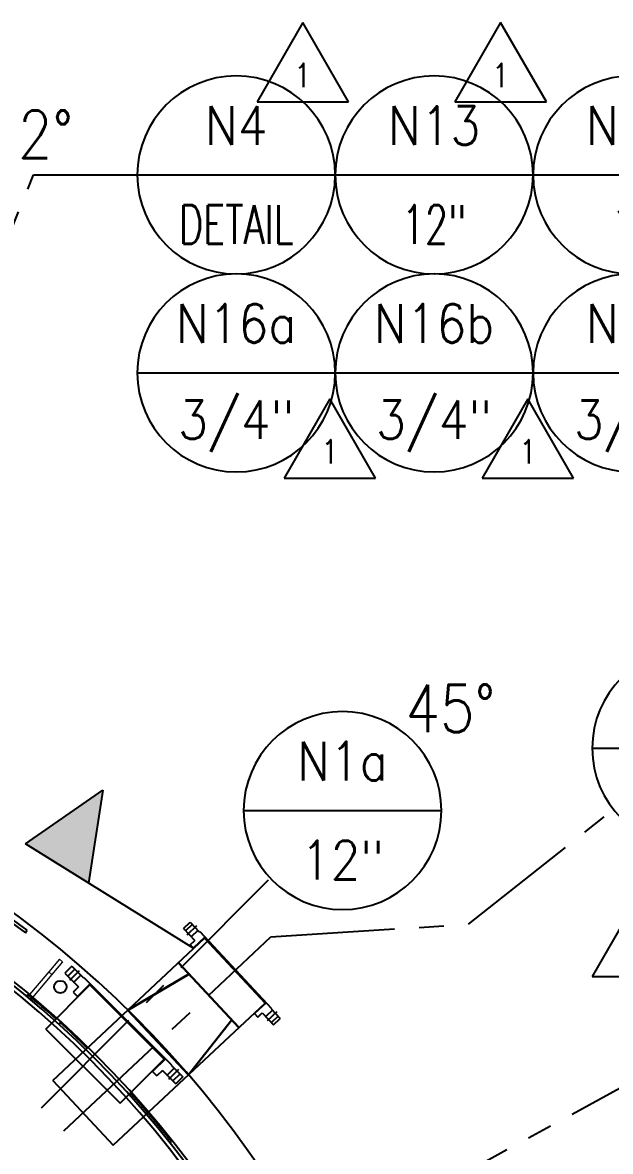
# Model space of a CAD drawing. Extents: x -1889 to 1438, y -977 to 1122.
# Drawn here: x 449 to 520.3, y 742.8 to 879.7 of the extents above; entities that cross this region are included whole.
import ezdxf
from ezdxf.enums import TextEntityAlignment as Align

# ---------------------------------------------------------------- set-up
doc = ezdxf.new("R2010")
doc.units = 0
doc.header["$LTSCALE"] = 12
doc.header["$MEASUREMENT"] = 0
doc.linetypes.add('CENTER', pattern=[2, 1.25, -0.25, 0.25, -0.25])
doc.layers.get('0').update_dxf_attribs({"linetype": 'CONTINUOUS'})
for name, color, linetype in [('10 PIPE', 7, 'CONTINUOUS'), ('10-150-RFSO', 14, 'CONTINUOUS'), ('12 PIPE', 7, 'CONTINUOUS'), ('12-150-RFSO', 14, 'CONTINUOUS'), ('6X20', 3, 'CONTINUOUS'), ('CENTER', 6, 'CENTER'), ('COVER', 3, 'CONTINUOUS'), ('DIM', 1, 'CONTINUOUS'), ('HATCH', 11, 'CONTINUOUS'), ('REPAD', 7, 'CONTINUOUS'), ('ROOF', 140, 'CONTINUOUS'), ('SHELL', 40, 'CONTINUOUS'), ('TEXT', 4, 'CONTINUOUS')]:
    doc.layers.add(name, color=color, linetype=linetype)
doc.layers.add('AM_0', color=7, linetype='CONTINUOUS', lineweight=30)
doc.styles.add('ROMANS', font='ROMANS.shx', dxfattribs={"width": 0.85, "height": 5.76})

# ---------------------------------------------------------------- blocks, each defined once
blk = doc.blocks.new('A$C1b871768')
at = {"layer": '6X20'}
for p, q in [((-5.88, 3), (-6.25, 3)), ((-6.25, 3), (-6.25, -3)), ((-5.88, 0.44), (-5.88, 3)), ((-0.38, 3), (0, 3)), ((-0.38, 0.44), (-0.38, 3)), ((0, 3), (0, -3)), ((-5.5, 0.12), (-0.75, 0.12)), ((-5.88, -0.44), (-5.88, -3)), ((-5.5, -0.12), (-0.75, -0.12)), ((-0.38, -0.44), (-0.38, -3)), ((-5.88, -3), (-6.25, -3)), ((-0.38, -3), (0, -3))]:
    blk.add_line(p, q, dxfattribs=at)
for points in [[(-5.5, 0.12, -0.083285), (-5.65, 0.15, -0.09084), (-5.77, 0.22, -0.104065), (-5.85, 0.32, -0.115836), (-5.88, 0.44, -0.115836)], [(-0.75, 0.12, 0.083285), (-0.6, 0.15, 0.09084), (-0.48, 0.22, 0.104065), (-0.4, 0.32, 0.115836), (-0.38, 0.44, 0.115836)], [(-5.5, -0.12, 0.083285), (-5.65, -0.15, 0.09084), (-5.77, -0.22, 0.104065), (-5.85, -0.32, 0.115836), (-5.88, -0.44, 0.115836)], [(-0.75, -0.12, -0.083285), (-0.6, -0.15, -0.09084), (-0.48, -0.22, -0.104065), (-0.4, -0.32, -0.115836), (-0.38, -0.44, -0.115836)]]:
    blk.add_lwpolyline(points, format="xyb", dxfattribs=at)
at = {"layer": 'CENTER'}
blk.add_line((-7.24, 0), (0.99, 0), dxfattribs=at)
blk = doc.blocks.new('A$C85d14db1')
at = {"layer": 'AM_0', "lineweight": 18}
for p, q in [((80.66, 228.8), (79.38, 227.27)), ((81.05, 228.47), (80.66, 228.8)), ((79.38, 227.27), (76.8, 224.21)), ((79.76, 226.94), (79.38, 227.27)), ((81.05, 228.47), (79.76, 226.94)), ((79.76, 226.94), (77.18, 223.88)), ((76.99, 224.05), (76.8, 224.21))]:
    blk.add_line(p, q, dxfattribs=at)
blk = doc.blocks.new('Nozzle Callout')
blk.add_line((0.25, 0), (-0.25, 0))
blk.add_circle((0, 0), 0.25)
at = {"style": 'ROMANS', "width": 0.9}
for tag, p in [('NZ-ID', (0, 0.125)), ('NZ-SZ', (0, -0.125))]:
    blk.add_attdef(tag, text='', height=0.0975, dxfattribs=at).set_placement(p, align=Align.MIDDLE)
blk = doc.blocks.new('A$Ce1fdb81c')
at = {"layer": '12 PIPE'}
for p, q in [((-5.58, 3.51), (-0.06, 8.68)), ((-0.06, 8.68), (8.65, -0.63)), ((-5.58, 3.51), (3.14, -5.8)), ((3.14, -5.8), (8.65, -0.63))]:
    blk.add_line(p, q, dxfattribs=at)
at = {"layer": '12-150-RFSO'}
for p, q in [((-2.15, 11), (-3.02, 10.19)), ((-2.15, 11), (-0.78, 9.54)), ((-3.02, 10.19), (-1.44, 8.5)), ((-1.81, 10.63), (-2.67, 9.82)), ((-1.12, 9.9), (-1.99, 9.09)), ((-0.78, 9.54), (-0.74, 9.58)), ((-0.74, 9.58), (9.51, -1.37)), ((-1.44, 8.5), (-2.12, 7.86)), ((-0.01, 8.81), (-1.61, 7.31)), ((-2.12, 7.86), (-1.57, 7.27)), ((8.79, -0.6), (7.19, -2.09)), ((7.15, -2.04), (7.7, -2.64)), ((8.39, -2), (7.7, -2.64)), ((8.39, -2), (9.97, -3.68)), ((9.81, -1.78), (8.94, -2.59)), ((9.47, -1.41), (9.51, -1.37)), ((9.47, -1.41), (10.83, -2.87)), ((10.49, -2.51), (9.62, -3.32)), ((10.83, -2.87), (9.97, -3.68))]:
    blk.add_line(p, q, dxfattribs=at)
at = {"layer": 'CENTER'}
for p, q in [((-1.28, 10.44), (-2.51, 9.29)), ((10.33, -1.97), (9.1, -3.12))]:
    blk.add_line(p, q, dxfattribs=at)
at = {"layer": 'REPAD'}
for p, q in [((-7.78, 7.6), (-7.62, 7.78)), ((7.06, -8.27), (7.26, -8.12))]:
    blk.add_line(p, q, dxfattribs=at)
for points in [[(-4.3, 4.71, 0.009403), (-7.62, 7.78)], [(7.26, -8.12, 0.009403), (4.41, -4.6, 0.009403)]]:
    blk.add_lwpolyline(points, format="xyb", dxfattribs=at)
blk = doc.blocks.new('A$C0E4B500F')
at = {"layer": 'HATCH'}
blk.add_hatch(color=3, dxfattribs=at).paths.add_polyline_path([(10.5, 19.5), (0, 24), (0, 15)])
at = {"layer": 'DIM'}
for p, q in [((0, 0), (0, 24)), ((0, 24), (10.5, 19.5)), ((10.5, 19.5), (0, 15))]:
    blk.add_line(p, q, dxfattribs=at)

msp = doc.modelspace()

# ---------------------------------------------------------------- linework, layer by layer
at = {"layer": '10 PIPE'}
for p, q in [((452.69998, 751.40905), (471.1228, 768.64882)), ((471.1228, 768.64882), (478.46799, 760.79957)), ((460.04517, 743.5598), (478.46799, 760.79957)), ((452.69998, 751.40905), (460.04517, 743.5598))]:
    msp.add_line(p, q, dxfattribs=at)
at = {"layer": '10-150-RFSO'}
for p, q in [((468.55341, 769.83951), (469.37484, 770.6082)), ((469.37484, 770.6082), (470.48516, 769.42168)), ((468.55341, 769.83951), (469.91996, 768.37919)), ((469.63107, 770.33439), (468.80964, 769.5657)), ((470.31434, 769.60422), (469.49291, 768.83554)), ((470.48516, 769.42168), (470.5308, 769.46439)), ((470.5308, 769.46439), (479.24254, 760.15482)), ((469.37233, 767.86673), (469.91996, 768.37919)), ((469.37233, 767.86673), (469.79938, 767.41038)), ((471.16966, 768.78169), (469.75497, 767.45784)), ((477.14457, 759.56114), (477.57162, 759.10479)), ((478.60368, 760.83752), (477.18899, 759.51368)), ((477.57162, 759.10479), (478.11924, 759.61724)), ((478.11924, 759.61724), (479.48579, 758.15692)), ((479.36772, 759.92957), (478.54629, 759.16089)), ((479.1969, 760.11211), (479.24254, 760.15482)), ((479.1969, 760.11211), (480.30722, 758.9256)), ((480.05099, 759.19941), (479.22956, 758.43073)), ((479.48579, 758.15692), (480.30722, 758.9256))]:
    msp.add_line(p, q, dxfattribs=at)
at = {"layer": 'AM_0'}
for p, q in [((475.27928, 757.81563), (467.95137, 765.68104)), ((469.22749, 764.31132), (461.83223, 759.95486)), ((461.83223, 759.95486), (469.17742, 752.10561)), ((469.17742, 752.10561), (474.4091, 758.74964))]:
    msp.add_line(p, q, dxfattribs=at)
at = {"layer": 'CENTER'}
for p, q in [((415.96871, 776.03669), (450.37088, 861.18503)), ((450.37088, 861.18503), (462.96246, 861.18503)), ((503.11297, 770.35698), (520.70927, 784.25296)), ((451.35494, 748.10433), (479.08778, 775.93415)), ((470.15379, 770.13876), (468.97019, 769.03117)), ((479.16704, 768.81509), (503.11297, 770.35698)), ((454.05623, 745.31682), (479.16704, 768.81509)), ((479.89044, 759.73395), (478.70684, 758.62636)), ((473.56291, 724.33407), (528.64888, 754.42008))]:
    msp.add_line(p, q, dxfattribs=at)
at = {"layer": 'REPAD'}
for p, q in [((453.43903, 758.2512), (453.6069, 758.43645)), ((466.92127, 743.84377), (467.11723, 743.999))]:
    msp.add_line(p, q, dxfattribs=at)
for points in [[(456.89897, 755.33839, 0.00939913), (453.6069, 758.43645)], [(467.11723, 743.999, 0.00939913), (464.24416, 747.48915, 0.00939913)]]:
    msp.add_lwpolyline(points, format="xyb", dxfattribs=at)
at = {"layer": 'ROOF'}
msp.add_lwpolyline([(493.23231, 669.33221, 1), (252.48231, 669.33221), (252.48231, 405.33221, 1), (493.23231, 405.33221)], format="xyb", close=True, dxfattribs=at)
at = {"layer": 'SHELL'}
for points in [[(492.85731, 669.33221, 1), (252.85731, 669.33221), (252.85731, 405.33221, 1), (492.85731, 405.33221)], [(492.35731, 669.33221, 1), (253.35731, 669.33221), (253.35731, 405.33221, 1), (492.35731, 405.33221)]]:
    msp.add_lwpolyline(points, format="xyb", close=True, dxfattribs=at)
msp.add_circle((453.62637, 762.75961), 0.75, dxfattribs=at)
msp.add_arc((372.85731, 669.33221), 127, 0, 180, dxfattribs=at)
at = {"layer": 'TEXT'}
for p, q in [((483.02815, 879.65903), (477.48559, 870.05903)), ((488.57072, 870.05903), (483.02815, 879.65903)), ((507.02815, 879.65903), (501.48559, 870.05903)), ((512.57072, 870.05903), (507.02815, 879.65903)), ((477.48559, 870.05903), (488.57072, 870.05903)), ((501.48559, 870.05903), (512.57072, 870.05903)), ((486.32759, 834.04209), (480.78502, 824.44209)), ((491.87015, 824.44209), (486.32759, 834.04209)), ((510.32759, 834.04209), (504.78502, 824.44209)), ((515.87015, 824.44209), (510.32759, 834.04209)), ((480.78502, 824.44209), (491.87015, 824.44209)), ((504.78502, 824.44209), (515.87015, 824.44209)), ((523.66811, 773.63545), (518.12554, 764.03545)), ((518.12554, 764.03545), (529.21067, 764.03545))]:
    msp.add_line(p, q, dxfattribs=at)

# ---------------------------------------------------------------- block references
at = {"rotation": 58.13361497956668}
msp.add_blockref('A$C0E4B500F', (469.79938, 767.41038), dxfattribs=at)
at = {"layer": 'COVER'}
msp.add_blockref('A$C85d14db1', (372.85731, 537.33221), dxfattribs=at)
for name, p, rotation in [('A$C1b871768', (443.50432, 766.33221), 233.9334117402118), ('A$Ce1fdb81c', (457.56189, 754.33299), 1.999999999999977)]:
    msp.add_blockref(name, p, dxfattribs=dict(at, rotation=rotation))
at = {"layer": 'DIM'}
ref = msp.add_blockref('Nozzle Callout', (474.96246, 861.18503), dxfattribs=dict(at, xscale=-48, yscale=48, zscale=48))
ref.add_attrib('NZ-ID', 'N4', dxfattribs={"layer": '0', "height": 4.68, "style": 'ROMANS', "width": 0.9}).set_placement((474.96246, 867.18503), align=Align.MIDDLE)
ref.add_attrib('NZ-SZ', 'DETAIL', dxfattribs={"layer": '0', "height": 4.68, "style": 'ROMANS', "width": 0.7}).set_placement((474.96246, 855.18503), align=Align.MIDDLE)
ref = msp.add_blockref('Nozzle Callout', (498.96246, 861.18503), dxfattribs=dict(at, xscale=-48, yscale=48, zscale=48))
ref.add_attrib('NZ-ID', 'N13', dxfattribs={"layer": '0', "height": 4.68, "style": 'ROMANS', "width": 0.9}).set_placement((498.96246, 867.18503), align=Align.MIDDLE)
ref.add_attrib('NZ-SZ', '12"', dxfattribs={"layer": '0', "height": 4.68, "style": 'ROMANS', "width": 0.7}).set_placement((498.96246, 855.18503), align=Align.MIDDLE)
ref = msp.add_blockref('Nozzle Callout', (522.96246, 861.18503), dxfattribs=dict(at, xscale=-48, yscale=48, zscale=48))
ref.add_attrib('NZ-ID', 'N18', dxfattribs={"layer": '0', "height": 4.68, "style": 'ROMANS', "width": 0.9}).set_placement((522.96246, 867.18503), align=Align.MIDDLE)
ref.add_attrib('NZ-SZ', '1"', dxfattribs={"layer": '0', "height": 4.68, "style": 'ROMANS', "width": 0.7}).set_placement((522.96246, 855.18503), align=Align.MIDDLE)
ref = msp.add_blockref('Nozzle Callout', (474.96246, 837.18503), dxfattribs=dict(at, xscale=-48, yscale=48, zscale=48))
ref.add_attrib('NZ-ID', 'N16a', dxfattribs={"layer": '0', "height": 4.68, "style": 'ROMANS', "width": 0.9}).set_placement((474.96246, 843.18503), align=Align.MIDDLE)
ref.add_attrib('NZ-SZ', '3/4"', dxfattribs={"layer": '0', "height": 4.68, "style": 'ROMANS', "width": 0.9}).set_placement((474.96246, 831.18503), align=Align.MIDDLE)
ref = msp.add_blockref('Nozzle Callout', (498.96246, 837.18503), dxfattribs=dict(at, xscale=-48, yscale=48, zscale=48))
ref.add_attrib('NZ-ID', 'N16b', dxfattribs={"layer": '0', "height": 4.68, "style": 'ROMANS', "width": 0.9}).set_placement((498.96246, 843.18503), align=Align.MIDDLE)
ref.add_attrib('NZ-SZ', '3/4"', dxfattribs={"layer": '0', "height": 4.68, "style": 'ROMANS', "width": 0.9}).set_placement((498.96246, 831.18503), align=Align.MIDDLE)
ref = msp.add_blockref('Nozzle Callout', (522.96246, 837.18503), dxfattribs=dict(at, xscale=-48, yscale=48, zscale=48))
ref.add_attrib('NZ-ID', 'N17', dxfattribs={"layer": '0', "height": 4.68, "style": 'ROMANS', "width": 0.9}).set_placement((522.96246, 843.18503), align=Align.MIDDLE)
ref.add_attrib('NZ-SZ', '3/4"', dxfattribs={"layer": '0', "height": 4.68, "style": 'ROMANS', "width": 0.9}).set_placement((522.96246, 831.18503), align=Align.MIDDLE)
ref = msp.add_blockref('Nozzle Callout', (530.12678, 791.69006), dxfattribs=dict(at, xscale=-48, yscale=48, zscale=48))
ref.add_attrib('NZ-ID', 'N5a', dxfattribs={"layer": '0', "height": 4.68, "style": 'ROMANS', "width": 0.9}).set_placement((530.12678, 797.69006), align=Align.MIDDLE)
ref.add_attrib('NZ-SZ', '10"', dxfattribs={"layer": '0', "height": 4.68, "style": 'ROMANS', "width": 0.9}).set_placement((530.12678, 785.69006), align=Align.MIDDLE)
at = {"layer": 'SHELL'}
ref = msp.add_blockref('Nozzle Callout', (487.84973, 784.13343), dxfattribs=dict(at, xscale=-48, yscale=48, zscale=48))
ref.add_attrib('NZ-ID', 'N1a', dxfattribs={"layer": '0', "height": 4.68, "style": 'ROMANS', "width": 0.9}).set_placement((487.84973, 790.13343), align=Align.MIDDLE)
ref.add_attrib('NZ-SZ', '12"', dxfattribs={"layer": '0', "height": 4.68, "style": 'ROMANS', "width": 0.9}).set_placement((487.84973, 778.13343), align=Align.MIDDLE)

# ---------------------------------------------------------------- texts
at = {"layer": 'DIM', "style": 'ROMANS', "width": 0.85}
msp.add_text('22%%D', height=5.76, dxfattribs=at).set_placement((449.73291, 866.1173), align=Align.MIDDLE_CENTER)
at = {"layer": 'SHELL', "style": 'ROMANS', "width": 0.85}
msp.add_text('45%%D', height=5.76, dxfattribs=at).set_placement((500.92251, 796.51158), align=Align.MIDDLE_CENTER)
at = {"layer": 'TEXT', "style": 'ROMANS', "width": 0.85}
for p in [(483.02815, 873.25903), (507.02815, 873.25903), (486.32759, 827.64209), (510.32759, 827.64209)]:
    msp.add_text('1', height=2.88, dxfattribs=at).set_placement(p, align=Align.MIDDLE_CENTER)

doc.saveas('drawing.dxf')
